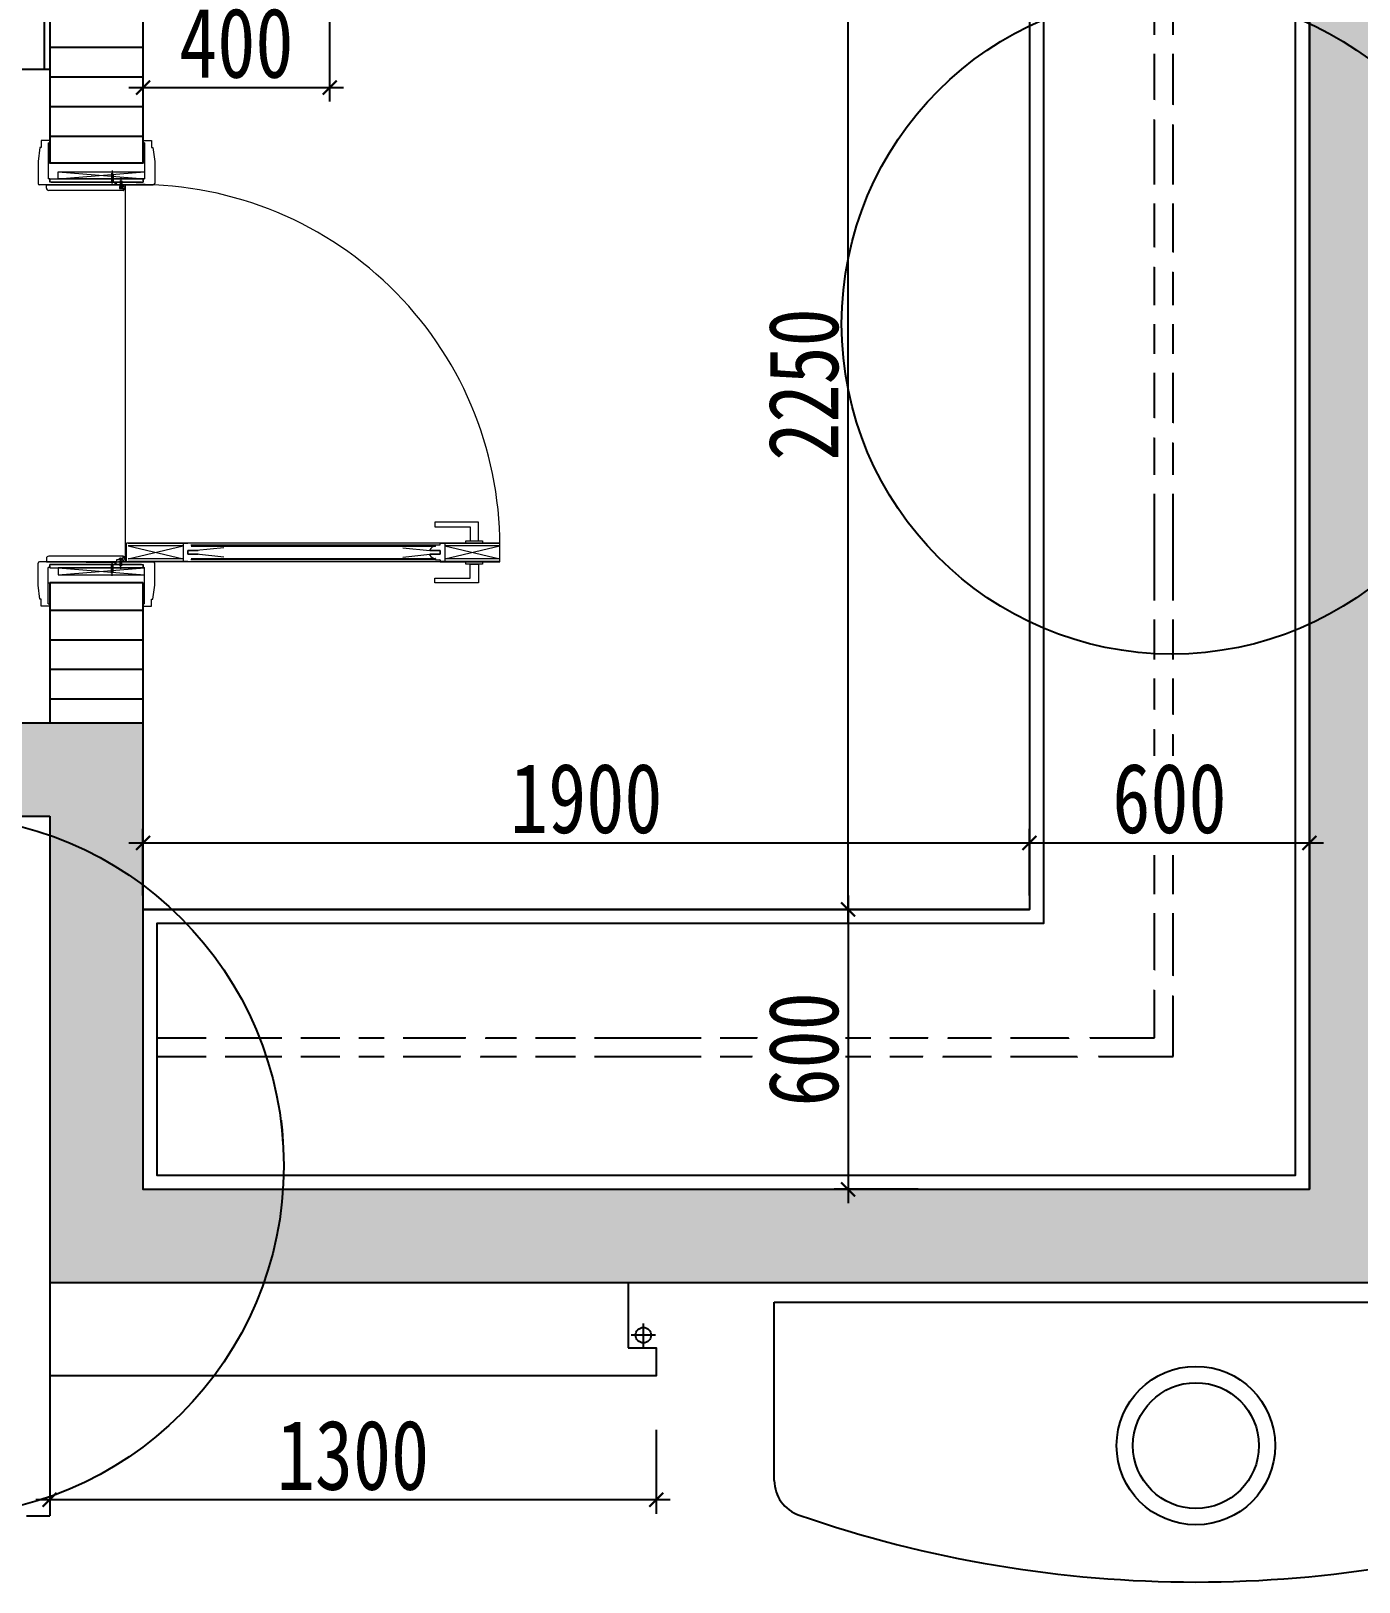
# Model space of a CAD drawing. Header units: millimetres. Extents: x -41640 to 3079702, y -5257903 to 68462.
# Drawn here: x -27611 to -24765, y 43765 to 47090 of the extents above; entities that cross this region are included whole.
import ezdxf

# ---------------------------------------------------------------- set-up
doc = ezdxf.new("R2010")
doc.units = ezdxf.units.MM
doc.header["$LTSCALE"] = 10
doc.layers.get('0').update_dxf_attribs({"color": 255})
doc.layers.get('Defpoints').update_dxf_attribs({"color": 255})
doc.layers.add('0008原建筑墙柱体', color=145, linetype='Continuous')
doc.layers.add('WALL-FINISH', color=6, linetype='Continuous')
doc.layers.add('新建门窗', color=143, linetype='Continuous', lineweight=5)
doc.layers.add('门', color=143, linetype='Continuous', lineweight=18)
doc.styles.add('(图框)宋体', font='', dxfattribs={"width": 0.8})
doc.styles.get("Standard").update_dxf_attribs({"font": ''})
doc.styles.get('(图框)宋体').set_extended_font_data('SimSun')
doc.styles.get('Standard').set_extended_font_data('SimSun')
doc.dimstyles.get("Standard").update_dxf_attribs({"dimtxt": 0.18, "dimasz": 0.18, "dimexe": 0.18, "dimexo": 0.0625, "dimgap": 0.09, "dimtad": 0, "dimtih": 1, "dimtoh": 1, "dimdec": 4, "dimzin": 0, "dimdsep": 46, "dimtxsty": 'Standard', "dimcen": 0.09, "dimadec": 0, "dimazin": 0, "dimtfac": 1, "dimtdec": 4, "dimtofl": 0, "dimtmove": 0, "dimatfit": 3, "dimfxl": 1, "dimtolj": 1, "dimtzin": 0, "dimarcsym": 0})

# ---------------------------------------------------------------- blocks, each defined once
blk = doc.blocks.new('45656')
at = {"layer": '新建门窗', "color": 45, "lineweight": 5}
for p, q in [((1353996.6, -3455414.1), (1353978.6, -3455414.1)), ((1353978.6, -3455414.1), (1353978.6, -3455429.1)), ((1353993.6, -3455419.1), (1353993.6, -3455496.6)), ((1353993.6, -3455419.1), (1353996.6, -3455419.1)), ((1353996.6, -3455419.1), (1353996.6, -3455414.1)), ((1354196.6, -3455414.1), (1354214.6, -3455414.1)), ((1354196.6, -3455419.1), (1354196.6, -3455414.1)), ((1354199.6, -3455419.1), (1354196.6, -3455419.1)), ((1354199.6, -3455419.1), (1354199.6, -3455496.6)), ((1354199.6, -3455459.1), (1354199.6, -3455419.1)), ((1354214.6, -3455414.1), (1354214.6, -3455429.1)), ((1353975.6, -3455429.1), (1353971.6, -3455459.1)), ((1353978.6, -3455429.1), (1353975.6, -3455429.1)), ((1354214.6, -3455429.1), (1354217.6, -3455429.1)), ((1354217.6, -3455429.1), (1354221.6, -3455459.1)), ((1353971.6, -3455459.1), (1353971.6, -3455506.1)), ((1353995.1, -3455462.1), (1354198.1, -3455462.1)), ((1354014.6, -3455496.1), (1354199.6, -3455481.1)), ((1354014.6, -3455481.1), (1354199.6, -3455496.1)), ((1354014.6, -3455481.1), (1354199.6, -3455481.1)), ((1354014.6, -3455496.1), (1354014.6, -3455481.1)), ((1354128.8, -3455484.9), (1354128.8, -3455501.1)), ((1354130.6, -3455478.8), (1354130.6, -3455506.1)), ((1354132.4, -3455485.5), (1354132.4, -3455501.1)), ((1354199.6, -3455481.1), (1354199.6, -3455496.1)), ((1354221.6, -3455459.1), (1354221.6, -3455506.1)), ((1354011.6, -3455509.1), (1353974.6, -3455509.1)), ((1353989.6, -3455509.1), (1354138.6, -3455509.1)), ((1353989.6, -3455516.1), (1353989.6, -3455509.1)), ((1353989.6, -3455509.1), (1354011.6, -3455509.1)), ((1353996.6, -3455496.6), (1353993.6, -3455496.6)), ((1354154, -3455521.1), (1353994.6, -3455521.1)), ((1353996.6, -3455503.6), (1353996.6, -3455496.1)), ((1353996.6, -3455496.1), (1354196.6, -3455496.1)), ((1353996.6, -3455503.6), (1353996.6, -3455496.1)), ((1353996.6, -3455496.6), (1353996.6, -3455503.6)), ((1354136.6, -3455503.6), (1353996.6, -3455503.6)), ((1354136.6, -3455503.6), (1353996.6, -3455503.6)), ((1353999.6, -3455503.6), (1354138.6, -3455503.6)), ((1353999.6, -3455503.6), (1354138.6, -3455503.6)), ((1354138.6, -3455503.6), (1354011.6, -3455503.6)), ((1354011.6, -3455509.1), (1354136.6, -3455507.7)), ((1354011.6, -3455509.1), (1354136.6, -3455507.7)), ((1354011.6, -3455509.1), (1354138.6, -3455509.1)), ((1354138.1, -3455509.1), (1354011.6, -3455509.1)), ((1354011.6, -3455509.1), (1354138.6, -3455509.1)), ((1354199.6, -3455496.1), (1354014.6, -3455496.1)), ((1354128.8, -3455501.1), (1354130.6, -3455506.1)), ((1354132.4, -3455501.1), (1354130.6, -3455506.1)), ((1354136.6, -3455503.6), (1354136.6, -3455507.7)), ((1354136.6, -3455503.6), (1354138.6, -3455503.6)), ((1354136.6, -3455503.6), (1354136.6, -3455507.7)), ((1354136.6, -3455503.6), (1354138.6, -3455503.6)), ((1354193.6, -3455503.6), (1354137, -3455503.6)), ((1354137, -3455503.6), (1354137, -3455509.1)), ((1354137, -3455503.6), (1354137, -3455509.1)), ((1354193.6, -3455503.6), (1354137, -3455503.6)), ((1354137, -3455509.1), (1354137, -3455503.6)), ((1354137, -3455503.6), (1354196.6, -3455503.6)), ((1354137, -3455509.1), (1354154, -3455509.1)), ((1354137, -3455509.1), (1354154, -3455509.1)), ((1354137, -3455509.1), (1354154, -3455509.1)), ((1354138.6, -3455509.1), (1354138.6, -3455503.6)), ((1354138.6, -3455503.6), (1354138.6, -3455509.1)), ((1354138.6, -3455503.6), (1354138.6, -3455509.1)), ((1354138.6, -3455509.1), (1354138.6, -3455503.6)), ((1354138.6, -3455509.1), (1354138.6, -3455509.1)), ((1354139, -3455503.6), (1354139, -3455507.7)), ((1354139, -3455503.6), (1354196.6, -3455503.6)), ((1354144, -3455509.1), (1354139, -3455507.7)), ((1354146, -3455503.6), (1354144, -3455503.6)), ((1354144, -3455509.1), (1354218.6, -3455509.1)), ((1354151, -3455509.1), (1354144, -3455509.1)), ((1354154, -3455513.1), (1354146, -3455513.1)), ((1354146, -3455513.1), (1354146, -3455517.1)), ((1354146, -3455513.1), (1354146, -3455517.1)), ((1354154, -3455513.1), (1354146, -3455513.1)), ((1354146, -3455513.1), (1354146, -3455517.1)), ((1354146, -3455513.1), (1354154, -3455513.1)), ((1354146, -3455517.1), (1354154, -3455517.1)), ((1354146, -3455517.1), (1354154, -3455517.1)), ((1354146, -3455517.1), (1354154, -3455517.1)), ((1354147, -3455514.9), (1354148.3, -3455513.2)), ((1354147, -3455515.2), (1354147, -3455514.9)), ((1354147, -3455515.2), (1354148.3, -3455517)), ((1354147.5, -3455499.9), (1354147.5, -3455507.1)), ((1354147.5, -3455507.1), (1354149.3, -3455512.1)), ((1354148.6, -3455513.7), (1354148.7, -3455513.5)), ((1354148.6, -3455516.5), (1354148.7, -3455516.7)), ((1354148.7, -3455513.8), (1354150.5, -3455513.8)), ((1354148.7, -3455516.3), (1354150.5, -3455516.3)), ((1354149.3, -3455493.8), (1354149.3, -3455512.1)), ((1354151.1, -3455507.1), (1354149.3, -3455512.1)), ((1354150.5, -3455513.8), (1354150.9, -3455513.2)), ((1354150.5, -3455516.3), (1354150.9, -3455517)), ((1354196.6, -3455509.1), (1354151, -3455509.1)), ((1354151.1, -3455500.5), (1354151.1, -3455507.1)), ((1354151.3, -3455513.7), (1354151.3, -3455513.5)), ((1354151.3, -3455513.8), (1354154, -3455513.8)), ((1354151.3, -3455516.3), (1354154, -3455516.3)), ((1354151.3, -3455516.5), (1354151.3, -3455516.7)), ((1354154, -3455509.1), (1354154, -3455513.8)), ((1354154, -3455513.1), (1354154, -3455509.1)), ((1354154, -3455513.1), (1354154, -3455509.1)), ((1354154, -3455509.1), (1354159, -3455509.1)), ((1354154, -3455509.1), (1354158.7, -3455509.1)), ((1354154, -3455513.1), (1354154, -3455509.1)), ((1354154, -3455516.3), (1354154, -3455521.1)), ((1354154, -3455517.1), (1354154, -3455521.1)), ((1354154, -3455521.1), (1354154.7, -3455521.1)), ((1354155.1, -3455520.7), (1354156.9, -3455515.3)), ((1354158.8, -3455515.3), (1354156.9, -3455515.3)), ((1354157.1, -3455514.8), (1354159, -3455509.1)), ((1354158.8, -3455514.8), (1354157.1, -3455514.8)), ((1354194.6, -3455496.1), (1354199.6, -3455496.1)), ((1354196.6, -3455496.1), (1354196.6, -3455503.1)), ((1354196.6, -3455503.6), (1354196.6, -3455496.1)), ((1354196.6, -3455496.6), (1354199.6, -3455496.6)), ((1354196.6, -3455496.6), (1354196.6, -3455503.6)), ((1354161.4, -3456317.1), (1354161.4, -3456277.1)), ((1354961.4, -3456277.1), (1354161.4, -3456277.1)), ((1354164.4, -3456277.1), (1354292.4, -3456277.1)), ((1354164.4, -3456277.1), (1354292.4, -3456277.1)), ((1354292.4, -3456277.6), (1354164.4, -3456277.6)), ((1354282.4, -3456283.1), (1354164.4, -3456283.1)), ((1354282.4, -3456277.6), (1354282.4, -3456316.6)), ((1354298.9, -3456281.1), (1354823.9, -3456281.1)), ((1354298.9, -3456281.1), (1354823.9, -3456281.1)), ((1354823.4, -3456283.6), (1354823.4, -3456281.6)), ((1354823.4, -3456283.6), (1354823.4, -3456281.6)), ((1354823.9, -3456281.1), (1354832.9, -3456281.1)), ((1354823.9, -3456281.1), (1354832.9, -3456281.1)), ((1354961.4, -3456277.1), (1354833.4, -3456277.1)), ((1354833.4, -3456280.6), (1354833.4, -3456277.1)), ((1354961.4, -3456277.1), (1354833.4, -3456277.1)), ((1354833.4, -3456280.6), (1354833.4, -3456277.1)), ((1354961.4, -3456277.6), (1354833.4, -3456277.6)), ((1354843.4, -3456277.6), (1354843.4, -3456316.6)), ((1354961.4, -3456283.1), (1354843.4, -3456283.1)), ((1354961.4, -3456317.1), (1354961.4, -3456277.1)), ((1353971.6, -3456367.1), (1353971.6, -3456320.1)), ((1354011.6, -3456317.1), (1353974.6, -3456317.1)), ((1353989.6, -3456310.1), (1353989.6, -3456317.1)), ((1353989.6, -3456317.1), (1354138.6, -3456317.1)), ((1353989.6, -3456317.1), (1354011.6, -3456317.1)), ((1354154, -3456305.1), (1353994.6, -3456305.1)), ((1354011.6, -3456317.1), (1354136.6, -3456318.4)), ((1354011.6, -3456317.1), (1354138.6, -3456317.1)), ((1354138.1, -3456317.1), (1354011.6, -3456317.1)), ((1354011.6, -3456317.1), (1354136.6, -3456318.4)), ((1354011.6, -3456317.1), (1354138.6, -3456317.1)), ((1354128.8, -3456325.1), (1354130.6, -3456320.1)), ((1354130.6, -3456347.3), (1354130.6, -3456320.1)), ((1354132.4, -3456325.1), (1354130.6, -3456320.1)), ((1354136.6, -3456322.6), (1354136.6, -3456318.4)), ((1354136.6, -3456322.6), (1354136.6, -3456318.4)), ((1354137, -3456317.1), (1354154, -3456317.1)), ((1354137, -3456322.6), (1354137, -3456317.1)), ((1354137, -3456322.6), (1354137, -3456317.1)), ((1354137, -3456317.1), (1354154, -3456317.1)), ((1354137, -3456317.1), (1354154, -3456317.1)), ((1354137, -3456317.1), (1354137, -3456322.6)), ((1354138.6, -3456317.1), (1354138.6, -3456322.6)), ((1354138.6, -3456322.6), (1354138.6, -3456317.1)), ((1354138.6, -3456322.6), (1354138.6, -3456317.1)), ((1354138.6, -3456317.1), (1354138.6, -3456317.1)), ((1354138.6, -3456317.1), (1354138.6, -3456322.6)), ((1354144, -3456317.1), (1354139, -3456318.4)), ((1354139, -3456322.6), (1354139, -3456318.4)), ((1354139.4, -3456313.6), (1354139.4, -3456317.1)), ((1354139.4, -3456313.6), (1354139.4, -3456317.1)), ((1354148.9, -3456313.1), (1354139.9, -3456313.1)), ((1354148.9, -3456313.1), (1354139.9, -3456313.1)), ((1354144, -3456317.1), (1354218.6, -3456317.1)), ((1354151, -3456317.1), (1354144, -3456317.1)), ((1354146, -3456309.1), (1354154, -3456309.1)), ((1354146, -3456313.1), (1354146, -3456309.1)), ((1354146, -3456313.1), (1354146, -3456309.1)), ((1354146, -3456309.1), (1354154, -3456309.1)), ((1354146, -3456313.1), (1354146, -3456309.1)), ((1354146, -3456309.1), (1354154, -3456309.1)), ((1354154, -3456313.1), (1354146, -3456313.1)), ((1354154, -3456313.1), (1354146, -3456313.1)), ((1354146, -3456313.1), (1354154, -3456313.1)), ((1354147, -3456310.9), (1354148.3, -3456309.2)), ((1354147, -3456310.9), (1354147, -3456311.2)), ((1354147, -3456311.2), (1354148.3, -3456313)), ((1354147.5, -3456319.1), (1354149.3, -3456314.1)), ((1354147.5, -3456326.2), (1354147.5, -3456319.1)), ((1354148.6, -3456309.7), (1354148.7, -3456309.5)), ((1354148.6, -3456312.5), (1354148.7, -3456312.7)), ((1354148.7, -3456309.8), (1354150.5, -3456309.8)), ((1354148.7, -3456312.3), (1354150.5, -3456312.3)), ((1354151.1, -3456319.1), (1354149.3, -3456314.1)), ((1354149.3, -3456332.3), (1354149.3, -3456314.1)), ((1354149.4, -3456310.6), (1354149.4, -3456312.6)), ((1354149.4, -3456310.6), (1354149.4, -3456312.6)), ((1354150.5, -3456309.8), (1354150.9, -3456309.2)), ((1354150.5, -3456312.3), (1354150.9, -3456313)), ((1354196.6, -3456317.1), (1354151, -3456317.1)), ((1354151.1, -3456325.6), (1354151.1, -3456319.1)), ((1354151.3, -3456309.7), (1354151.3, -3456309.5)), ((1354151.3, -3456309.8), (1354154, -3456309.8)), ((1354151.3, -3456312.3), (1354154, -3456312.3)), ((1354151.3, -3456312.5), (1354151.3, -3456312.7)), ((1354154, -3456305.1), (1354154.7, -3456305.1)), ((1354154, -3456309.8), (1354154, -3456305.1)), ((1354154, -3456309.1), (1354154, -3456305.1)), ((1354154, -3456317.1), (1354154, -3456312.3)), ((1354154, -3456313.1), (1354154, -3456317.1)), ((1354154, -3456313.1), (1354154, -3456317.1)), ((1354154, -3456313.1), (1354154, -3456317.1)), ((1354154, -3456317.1), (1354159, -3456317.1)), ((1354154, -3456317.1), (1354158.7, -3456317.1)), ((1354155.1, -3456305.4), (1354156.9, -3456310.8)), ((1354158.8, -3456310.8), (1354156.9, -3456310.8)), ((1354158.8, -3456311.3), (1354157.1, -3456311.3)), ((1354157.1, -3456311.3), (1354159, -3456317.1)), ((1354961.4, -3456317.1), (1354161.4, -3456317.1)), ((1354282.4, -3456311.1), (1354164.4, -3456311.1)), ((1354292.4, -3456316.6), (1354164.4, -3456316.6)), ((1354292.4, -3456317.1), (1354164.4, -3456317.1)), ((1354292.4, -3456317.1), (1354164.4, -3456317.1)), ((1354221.6, -3456367.1), (1354221.6, -3456320.1)), ((1354823.9, -3456313.1), (1354298.9, -3456313.1)), ((1354823.9, -3456313.1), (1354298.9, -3456313.1)), ((1354299.9, -3456310.1), (1354822.9, -3456310.1)), ((1354823.4, -3456310.6), (1354823.4, -3456312.6)), ((1354823.4, -3456310.6), (1354823.4, -3456312.6)), ((1354823.9, -3456313.1), (1354832.9, -3456313.1)), ((1354823.9, -3456313.1), (1354832.9, -3456313.1)), ((1354833.4, -3456313.6), (1354833.4, -3456317.1)), ((1354833.4, -3456313.6), (1354833.4, -3456317.1)), ((1354961.4, -3456316.6), (1354833.4, -3456316.6)), ((1354833.4, -3456317.1), (1354961.4, -3456317.1)), ((1354833.4, -3456317.1), (1354961.4, -3456317.1)), ((1354961.4, -3456311.1), (1354843.4, -3456311.1)), ((1353996.6, -3456329.6), (1353993.6, -3456329.6)), ((1353993.6, -3456407.1), (1353993.6, -3456329.6)), ((1353996.6, -3456322.6), (1353996.6, -3456330.1)), ((1353996.6, -3456329.6), (1353996.6, -3456322.6)), ((1354136.6, -3456322.6), (1353996.6, -3456322.6)), ((1353996.6, -3456322.6), (1353996.6, -3456330.1)), ((1354136.6, -3456322.6), (1353996.6, -3456322.6)), ((1353996.6, -3456330.1), (1354196.6, -3456330.1)), ((1353999.6, -3456322.6), (1354138.6, -3456322.6)), ((1353999.6, -3456322.6), (1354138.6, -3456322.6)), ((1354138.6, -3456322.6), (1354011.6, -3456322.6)), ((1354014.6, -3456330.1), (1354199.6, -3456345.1)), ((1354014.6, -3456345.1), (1354199.6, -3456330.1)), ((1354199.6, -3456330.1), (1354014.6, -3456330.1)), ((1354014.6, -3456330.1), (1354014.6, -3456345.1)), ((1354014.6, -3456345.1), (1354199.6, -3456345.1)), ((1354128.8, -3456341.2), (1354128.8, -3456325.1)), ((1354132.4, -3456340.6), (1354132.4, -3456325.1)), ((1354136.6, -3456322.6), (1354138.6, -3456322.6)), ((1354136.6, -3456322.6), (1354138.6, -3456322.6)), ((1354193.6, -3456322.6), (1354137, -3456322.6)), ((1354193.6, -3456322.6), (1354137, -3456322.6)), ((1354137, -3456322.6), (1354196.6, -3456322.6)), ((1354139, -3456322.6), (1354196.6, -3456322.6)), ((1354146, -3456322.6), (1354144, -3456322.6)), ((1354194.6, -3456330.1), (1354199.6, -3456330.1)), ((1354196.6, -3456329.6), (1354196.6, -3456322.6)), ((1354196.6, -3456322.6), (1354196.6, -3456330.1)), ((1354196.6, -3456330.1), (1354196.6, -3456323.1)), ((1354196.6, -3456329.6), (1354199.6, -3456329.6)), ((1354199.6, -3456407.1), (1354199.6, -3456329.6)), ((1354199.6, -3456345.1), (1354199.6, -3456330.1)), ((1353975.6, -3456397.1), (1353971.6, -3456367.1)), ((1353993.6, -3456362.1), (1354199.6, -3456362.1)), ((1354154.2, -3456362.1), (1354134.2, -3456362.1)), ((1354217.6, -3456397.1), (1354221.6, -3456367.1)), ((1353978.6, -3456397.1), (1353975.6, -3456397.1)), ((1353978.6, -3456412.1), (1353978.6, -3456397.1)), ((1353996.6, -3456412.1), (1353978.6, -3456412.1)), ((1353993.6, -3456407.1), (1353996.6, -3456407.1)), ((1353996.6, -3456407.1), (1353996.6, -3456412.1)), ((1354196.6, -3456407.1), (1354196.6, -3456412.1)), ((1354199.6, -3456407.1), (1354196.6, -3456407.1)), ((1354196.6, -3456412.1), (1354214.6, -3456412.1)), ((1354214.6, -3456397.1), (1354217.6, -3456397.1)), ((1354214.6, -3456412.1), (1354214.6, -3456397.1))]:
    blk.add_line(p, q, dxfattribs=at)
at = {"layer": '新建门窗', "lineweight": 5}
for p, q in [((1354159, -3455515.1), (1354159, -3455515.1)), ((1354159, -3456311.1), (1354159, -3456311.1))]:
    blk.add_line(p, q, dxfattribs=at)
at = {"layer": '新建门窗', "color": 250, "lineweight": 5}
for p, q in [((1354164.4, -3456283.1), (1354282.4, -3456311.1)), ((1354164.4, -3456311.1), (1354282.4, -3456283.1)), ((1354822.9, -3456284.1), (1354299.9, -3456284.1)), ((1354822.9, -3456284.1), (1354299.9, -3456284.1)), ((1354369.4, -3456287.1), (1354311.4, -3456293.1)), ((1354369.4, -3456287.1), (1354311.4, -3456293.1)), ((1354753.4, -3456287.1), (1354811.4, -3456293.1)), ((1354843.4, -3456283.1), (1354961.4, -3456311.1)), ((1354843.4, -3456311.1), (1354961.4, -3456283.1)), ((1354292.4, -3456293.1), (1354314.4, -3456293.1)), ((1354292.4, -3456301.1), (1354292.4, -3456293.1)), ((1354292.4, -3456293.1), (1354314.4, -3456293.1)), ((1354292.4, -3456301.1), (1354292.4, -3456293.1)), ((1354314.4, -3456293.1), (1354292.4, -3456293.1)), ((1354292.4, -3456293.1), (1354292.4, -3456301.1)), ((1354292.4, -3456301.1), (1354292.4, -3456293.1)), ((1354314.4, -3456293.1), (1354292.4, -3456293.1)), ((1354292.4, -3456301.1), (1354314.4, -3456301.1)), ((1354314.4, -3456301.1), (1354292.4, -3456301.1)), ((1354314.4, -3456301.1), (1354292.4, -3456301.1)), ((1354314.4, -3456301.1), (1354292.4, -3456301.1)), ((1354299.9, -3456310.1), (1354822.9, -3456310.1)), ((1354369.4, -3456307.1), (1354311.4, -3456301.1)), ((1354369.4, -3456307.1), (1354311.4, -3456301.1)), ((1354753.4, -3456307.1), (1354811.4, -3456301.1)), ((1354811.4, -3456291.6), (1354811.4, -3456293.1)), ((1354811.4, -3456293.1), (1354833.4, -3456293.1)), ((1354833.4, -3456293.1), (1354811.4, -3456293.1)), ((1354833.4, -3456293.1), (1354811.4, -3456293.1)), ((1354811.4, -3456293.1), (1354833.4, -3456293.1)), ((1354811.4, -3456301.1), (1354833.4, -3456301.1)), ((1354811.4, -3456301.1), (1354833.4, -3456301.1)), ((1354833.4, -3456301.1), (1354811.4, -3456301.1)), ((1354811.4, -3456302.6), (1354811.4, -3456301.1)), ((1354811.4, -3456301.1), (1354833.4, -3456301.1)), ((1354833.4, -3456293.1), (1354833.4, -3456301.1)), ((1354833.4, -3456301.1), (1354833.4, -3456293.1)), ((1354833.4, -3456301.1), (1354833.4, -3456293.1)), ((1354833.4, -3456301.1), (1354833.4, -3456293.1))]:
    blk.add_line(p, q, dxfattribs=at)
at = {"layer": '新建门窗', "color": 45, "lineweight": 5}
for points in [[(1354915.3, -3456242.1), (1354915.3, -3456232.1), (1354822, -3456232.1), (1354822, -3456242.1), (1354897.5, -3456242.1), (1354897.5, -3456272.1), (1354915.3, -3456272.1)], [(1354888.6, -3456272.1), (1354924.2, -3456272.1), (1354924.2, -3456277.1), (1354888.6, -3456277.1)], [(1354888.6, -3456317.1), (1354924.2, -3456317.1), (1354924.2, -3456322.1), (1354888.6, -3456322.1)], [(1354915.3, -3456352.1), (1354915.3, -3456362.1), (1354822, -3456362.1), (1354822, -3456352.1), (1354897.5, -3456352.1), (1354897.5, -3456322.1), (1354915.3, -3456322.1)]]:
    blk.add_lwpolyline(points, close=True, dxfattribs=at)
for centre, radius, start, end in [((1354134.1, -3455465.9), 20.7, 254.3616, 265.6384), ((1354128.7, -3455486.1), 0.363, 88.9346, 122.2079), ((1354134.1, -3455467.9), 20.7, 254.3616, 265.6384), ((1354128.7, -3455488.1), 0.363, 88.9346, 122.2079), ((1354128.7, -3455486.1), 0.363, 88.9346, 122.2079), ((1354134.1, -3455465.9), 20.7, 254.3616, 265.6384), ((1354128.7, -3455488.1), 0.363, 88.9346, 122.2079), ((1354134.1, -3455467.9), 20.7, 254.3616, 265.6384), ((1354128.7, -3455490.1), 0.363, 88.9346, 122.2079), ((1354134.1, -3455469.9), 20.7, 254.3616, 265.6384), ((1354132.3, -3455486.3), 0.322, 273.3619, 312.8402), ((1354132.3, -3455488.3), 0.322, 273.3619, 312.8402), ((1354132.4, -3455485.3), 0.322, 273.3619, 312.8402), ((1354132.3, -3455486.3), 0.322, 273.3619, 312.8402), ((1354132.3, -3455488.3), 0.322, 273.3619, 312.8402), ((1353974.6, -3455506.1), 3, 180, 270), ((1353994.6, -3455516.1), 5, 180, 270), ((1354128.7, -3455492.1), 0.363, 88.9346, 122.2079), ((1354134.1, -3455471.9), 20.7, 254.3616, 265.6384), ((1354134.1, -3455471.9), 20.7, 254.3616, 265.6384), ((1354128.8, -3455492.1), 0.363, 88.9346, 122.2079), ((1354134.1, -3455473.9), 20.7, 254.3616, 265.6384), ((1354128.8, -3455494.1), 0.363, 88.9346, 122.2079), ((1354134.1, -3455475.9), 20.7, 254.3616, 265.6384), ((1354128.8, -3455496.1), 0.363, 88.9346, 122.2079), ((1354134.1, -3455477.9), 20.7, 254.3616, 265.6384), ((1354128.8, -3455498.1), 0.363, 88.9346, 122.2079), ((1354134.1, -3455479.9), 20.7, 254.3616, 265.6384), ((1354128.8, -3455500.1), 0.363, 88.9346, 122.2079), ((1354133.6, -3455481.9), 20.7, 261.4908, 265.6384), ((1354131.8, -3455502.3), 0.322, 273.3619, 312.8402), ((1354132.3, -3455490.3), 0.322, 273.3619, 312.8402), ((1354132.3, -3455492.3), 0.322, 273.3619, 312.8402), ((1354132.4, -3455492.3), 0.322, 273.3619, 312.8402), ((1354132.4, -3455494.3), 0.322, 273.3619, 312.8402), ((1354132.4, -3455496.3), 0.322, 273.3619, 312.8402), ((1354132.4, -3455498.3), 0.322, 273.3619, 312.8402), ((1354132.4, -3455500.3), 0.322, 273.3619, 312.8402), ((1354147.5, -3455502.1), 0.363, 88.9346, 122.2079), ((1354152.9, -3455481.9), 20.7, 254.3616, 265.6384), ((1354147.5, -3455504.1), 0.363, 88.9346, 122.2079), ((1354147.5, -3455504.1), 0.363, 88.9346, 122.2079), ((1354152.9, -3455483.9), 20.7, 254.3616, 265.6384), ((1354152.9, -3455483.9), 20.7, 254.3616, 265.6384), ((1354147.5, -3455506.1), 0.363, 88.9346, 122.2079), ((1354147.5, -3455506.1), 0.363, 88.9346, 122.2079), ((1354152.9, -3455485.9), 20.7, 254.3616, 265.6384), ((1354152.9, -3455485.9), 20.7, 254.3616, 265.6384), ((1354148.5, -3455513.3), 0.25, 323.9587, 143.9356), ((1354148.5, -3455516.8), 0.25, 216.0644, 36.0413), ((1354148.7, -3455513.7), 0.1, 141.3507, 270), ((1354148.7, -3455516.4), 0.1, 90, 218.6493), ((1354152.4, -3455487.9), 20.7, 261.4908, 265.6384), ((1354150.6, -3455508.3), 0.322, 273.3619, 312.8402), ((1354151.1, -3455513.3), 0.25, 323.9587, 143.9356), ((1354151.1, -3455516.8), 0.25, 216.0644, 36.0413), ((1354151.1, -3455500.3), 0.322, 273.3619, 312.8402), ((1354151.1, -3455502.3), 0.322, 273.3619, 312.8402), ((1354151.1, -3455504.3), 0.322, 273.3619, 312.8402), ((1354151.1, -3455504.3), 0.322, 273.3619, 312.8402), ((1354151.1, -3455506.3), 0.322, 273.3619, 312.8402), ((1354151.1, -3455506.3), 0.322, 273.3619, 312.8402), ((1354151.3, -3455513.7), 0.1, 141.3507, 270), ((1354151.3, -3455516.4), 0.1, 90, 218.6493), ((1354154.7, -3455520.6), 0.5, 270, 341.5651), ((1354158.8, -3455515.1), 0.25, 0, 90), ((1354158.8, -3455515.1), 0.25, 270, 0), ((1354218.6, -3455506.1), 3, 270, 0), ((1354822.9, -3456283.6), 0.5, 270, 0), ((1354822.9, -3456283.6), 0.5, 270, 0), ((1354823.9, -3456281.6), 0.5, 90, 180), ((1354823.9, -3456281.6), 0.5, 90, 180), ((1354832.9, -3456280.6), 0.5, 270, 0), ((1354832.9, -3456280.6), 0.5, 270, 0), ((1353974.6, -3456320.1), 3, 90, 180), ((1353994.6, -3456310.1), 5, 90, 180), ((1354139.9, -3456313.6), 0.5, 90, 180), ((1354139.9, -3456313.6), 0.5, 90, 180), ((1354152.9, -3456340.2), 20.7, 94.3616, 105.6384), ((1354152.9, -3456340.2), 20.7, 94.3616, 105.6384), ((1354147.5, -3456320), 0.363, 237.7921, 271.0654), ((1354147.5, -3456320), 0.363, 237.7921, 271.0654), ((1354148.5, -3456309.3), 0.25, 323.9587, 143.9356), ((1354148.5, -3456312.8), 0.25, 216.0644, 36.0413), ((1354148.7, -3456309.7), 0.1, 141.3507, 270), ((1354148.7, -3456312.4), 0.1, 90, 218.6493), ((1354148.9, -3456312.6), 0.5, 270, 0), ((1354148.9, -3456312.6), 0.5, 270, 0), ((1354152.4, -3456338.2), 20.7, 94.3616, 98.5092), ((1354149.9, -3456310.6), 0.5, 90, 180), ((1354149.9, -3456310.6), 0.5, 90, 180), ((1354149.9, -3456297.5), 12.6, 269.952, 336.2107), ((1354150.6, -3456317.8), 0.322, 47.1598, 86.6381), ((1354151.1, -3456309.3), 0.25, 323.9587, 143.9356), ((1354151.1, -3456312.8), 0.25, 216.0644, 36.0413), ((1354151.1, -3456319.8), 0.322, 47.1598, 86.6381), ((1354151.1, -3456319.8), 0.322, 47.1598, 86.6381), ((1354151.3, -3456309.7), 0.1, 141.3507, 270), ((1354151.3, -3456312.4), 0.1, 90, 218.6493), ((1354154.7, -3456305.6), 0.5, 18.4349, 90), ((1354218.6, -3456320.1), 3, 0, 90), ((1354822.9, -3456310.6), 0.5, 0, 90), ((1354822.9, -3456310.6), 0.5, 0, 90), ((1354823.9, -3456312.6), 0.5, 180, 270), ((1354823.9, -3456312.6), 0.5, 180, 270), ((1354832.9, -3456313.6), 0.5, 0, 90), ((1354832.9, -3456313.6), 0.5, 0, 90), ((1354134.1, -3456358.2), 20.7, 94.3616, 105.6384), ((1354128.7, -3456338), 0.363, 237.7921, 271.0654), ((1354134.1, -3456360.2), 20.7, 94.3616, 105.6384), ((1354128.7, -3456340), 0.363, 237.7921, 271.0654), ((1354134.1, -3456346.2), 20.7, 94.3616, 105.6384), ((1354128.8, -3456326), 0.363, 237.7921, 271.0654), ((1354134.1, -3456348.2), 20.7, 94.3616, 105.6384), ((1354128.8, -3456328), 0.363, 237.7921, 271.0654), ((1354134.1, -3456350.2), 20.7, 94.3616, 105.6384), ((1354128.8, -3456330), 0.363, 237.7921, 271.0654), ((1354134.1, -3456352.2), 20.7, 94.3616, 105.6384), ((1354128.8, -3456332), 0.363, 237.7921, 271.0654), ((1354134.1, -3456354.2), 20.7, 94.3616, 105.6384), ((1354134.1, -3456354.2), 20.7, 94.3616, 105.6384), ((1354128.7, -3456334), 0.363, 237.7921, 271.0654), ((1354128.8, -3456334), 0.363, 237.7921, 271.0654), ((1354134.1, -3456356.2), 20.7, 94.3616, 105.6384), ((1354128.7, -3456336), 0.363, 237.7921, 271.0654), ((1354134.1, -3456358.2), 20.7, 94.3616, 105.6384), ((1354128.7, -3456338), 0.363, 237.7921, 271.0654), ((1354134.1, -3456360.2), 20.7, 94.3616, 105.6384), ((1354128.7, -3456340), 0.363, 237.7921, 271.0654), ((1354133.6, -3456344.2), 20.7, 94.3616, 98.5092), ((1354131.8, -3456323.8), 0.322, 47.1598, 86.6381), ((1354132.3, -3456337.8), 0.322, 47.1598, 86.6381), ((1354132.3, -3456339.8), 0.322, 47.1598, 86.6381), ((1354132.4, -3456325.8), 0.322, 47.1598, 86.6381), ((1354132.4, -3456327.8), 0.322, 47.1598, 86.6381), ((1354132.4, -3456329.8), 0.322, 47.1598, 86.6381), ((1354132.4, -3456331.8), 0.322, 47.1598, 86.6381), ((1354132.3, -3456333.8), 0.322, 47.1598, 86.6381), ((1354132.4, -3456333.8), 0.322, 47.1598, 86.6381), ((1354132.3, -3456335.8), 0.322, 47.1598, 86.6381), ((1354132.3, -3456337.8), 0.322, 47.1598, 86.6381), ((1354132.3, -3456339.8), 0.322, 47.1598, 86.6381), ((1354132.4, -3456340.8), 0.322, 47.1598, 86.6381), ((1354152.9, -3456342.2), 20.7, 94.3616, 105.6384), ((1354152.9, -3456342.2), 20.7, 94.3616, 105.6384), ((1354147.5, -3456322), 0.363, 237.7921, 271.0654), ((1354147.5, -3456322), 0.363, 237.7921, 271.0654), ((1354152.9, -3456344.2), 20.7, 94.3616, 105.6384), ((1354147.5, -3456324), 0.363, 237.7921, 271.0654), ((1354151.1, -3456321.8), 0.322, 47.1598, 86.6381), ((1354151.1, -3456321.8), 0.322, 47.1598, 86.6381), ((1354151.1, -3456323.8), 0.322, 47.1598, 86.6381), ((1354151.1, -3456325.8), 0.322, 47.1598, 86.6381)]:
    blk.add_arc(centre, radius, start, end, dxfattribs=at)
at = {"layer": '新建门窗', "color": 250, "lineweight": 5}
for centre, start, end in [((1354822.9, -3456296.6), 89.952, 156.2107), ((1354822.9, -3456297.5), 203.7893, 270.048)]:
    blk.add_arc(centre, 12.6, start, end, dxfattribs=at)
at = {"layer": '新建门窗', "lineweight": 5}
for start, end in [(0, 90), (270, 0)]:
    blk.add_arc((1354158.8, -3456311.1), 0.25, start, end, dxfattribs=at)
at = {"layer": '新建门窗', "color": 45, "lineweight": 5}
for p in [(1354011.4, -3455462.1), (1354132.9, -3456362.1)]:
    blk.add_point(p, dxfattribs=at)
at = {"layer": '门', "color": 251, "lineweight": 5}
blk.add_line((1354159, -3456317.1), (1354159, -3455509.1), dxfattribs=at)
blk.add_arc((1354185.9, -3456284.2), 775.5, 0.0854, 91.7641, dxfattribs=at)
blk = doc.blocks.new('_ArchTick')
at = {"color": 0, "linetype": 'ByBlock', "const_width": 0.15}
blk.add_lwpolyline([(-0.5, -0.5), (0.5, 0.5)], dxfattribs=at)
blk = doc.blocks.new('*D561')
at = {"color": 250, "lineweight": -2}
for p, q in [((-36286.1, 46276.5), (-36286.1, 45616.5)), ((-36158.7, 46246.5), (-36316.1, 46246.5)), ((-36136.1, 45646.5), (-36316.1, 45646.5))]:
    blk.add_line(p, q, dxfattribs=at)
at = {"layer": 'Defpoints', "color": 0, "lineweight": 30}
for p in [(-36128.7, 46246.5), (-36286.1, 45646.5), (3064961.4, 45646.5)]:
    blk.add_point(p, dxfattribs=at)
at = {"color": 250, "lineweight": -2, "xscale": 30, "yscale": 30, "zscale": 30}
for p, rotation in [((-36286.1, 46246.5), 90), ((-36286.1, 45646.5), 270)]:
    blk.add_blockref('_ArchTick', p, dxfattribs=dict(at, rotation=rotation))
at = {"color": 45, "insert": (-36381.1, 45946.5), "char_height": 150, "attachment_point": 5, "rotation": 90, "style": '(图框)宋体', "bg_fill": 3, "box_fill_scale": 1.1, "bg_fill_color": 256, "bg_fill_true_color": 13158600, "bg_fill_transparency": 5547808}
blk.add_mtext('600', dxfattribs=at)
blk = doc.blocks.new('_Dot')
at = {"color": 0, "linetype": 'ByBlock', "lineweight": -2}
blk.add_line((-0.5, 0), (-1, 0), dxfattribs=at)
at = {"color": 0, "linetype": 'ByBlock', "const_width": 0.5}
blk.add_lwpolyline([(-0.25, 0, 1), (0.25, 0, 1)], format="xyb", close=True, dxfattribs=at)
blk = doc.blocks.new('DOT')
at = {"color": 0, "linetype": 'ByBlock'}
blk.add_line((-0.35, 0), (-1, 0), dxfattribs=at)
at = {"color": 0, "linetype": 'ByBlock', "const_width": 0.35}
blk.add_lwpolyline([(-0.175, 0, 1), (0.175, 0, 1)], format="xyb", close=True, dxfattribs=at)
blk = doc.blocks.new('*D570')
at = {"color": 250, "lineweight": -2}
for p, q in [((-27371.1, 45237), (-27371.1, 45379.3)), ((-25471.3, 45237), (-25471.3, 45379.3)), ((-27401.1, 45349.3), (-25441.3, 45349.3))]:
    blk.add_line(p, q, dxfattribs=at)
at = {"layer": 'Defpoints', "color": 0, "lineweight": 30}
for p in [(-25471.3, 45349.3), (-27371.1, 45207), (-25471.3, 45207)]:
    blk.add_point(p, dxfattribs=at)
at = {"color": 250, "lineweight": -2, "xscale": 30, "yscale": 30, "zscale": 30, "rotation": 180}
blk.add_blockref('_ArchTick', (-27371.1, 45349.3), dxfattribs=at)
at = {"color": 250, "lineweight": -2, "xscale": 30, "yscale": 30, "zscale": 30}
blk.add_blockref('_ArchTick', (-25471.3, 45349.3), dxfattribs=at)
at = {"color": 45, "insert": (-26421.2, 45444.3), "char_height": 150, "attachment_point": 5, "style": '(图框)宋体', "bg_fill": 3, "box_fill_scale": 1.1, "bg_fill_color": 256, "bg_fill_true_color": 13158600, "bg_fill_transparency": 14103684}
blk.add_mtext('1900', dxfattribs=at)
blk = doc.blocks.new('*D571')
at = {"color": 250, "lineweight": -2}
for p, q in [((-25860, 45177), (-25860, 47487)), ((-25710, 47457), (-25890, 47457)), ((-25710, 45207), (-25890, 45207))]:
    blk.add_line(p, q, dxfattribs=at)
at = {"layer": 'Defpoints', "color": 0, "lineweight": 30}
for p in [(-25860, 47457), (3075618.7, 47457), (-25471.3, 45207)]:
    blk.add_point(p, dxfattribs=at)
at = {"color": 250, "lineweight": -2, "xscale": 30, "yscale": 30, "zscale": 30}
for p, rotation in [((-25860, 47457), 90), ((-25860, 45207), 270)]:
    blk.add_blockref('_ArchTick', p, dxfattribs=dict(at, rotation=rotation))
at = {"color": 45, "insert": (-25955, 46332), "char_height": 150, "attachment_point": 5, "rotation": 90, "style": '(图框)宋体', "bg_fill": 3, "box_fill_scale": 1.1, "bg_fill_color": 256, "bg_fill_true_color": 13158600, "bg_fill_transparency": 15130364}
blk.add_mtext('2250', dxfattribs=at)
blk = doc.blocks.new('*D574')
at = {"color": 250, "lineweight": -2}
for p, q in [((-25860, 45237), (-25860, 44577)), ((-25710, 45207), (-25890, 45207)), ((-25710, 44607), (-25890, 44607))]:
    blk.add_line(p, q, dxfattribs=at)
at = {"layer": 'Defpoints', "color": 0, "lineweight": 30}
for p in [(-25678.3, 45207), (-25860, 44607), (-25678.3, 44607)]:
    blk.add_point(p, dxfattribs=at)
at = {"color": 250, "lineweight": -2, "xscale": 30, "yscale": 30, "zscale": 30}
for p, rotation in [((-25860, 45207), 90), ((-25860, 44607), 270)]:
    blk.add_blockref('_ArchTick', p, dxfattribs=dict(at, rotation=rotation))
at = {"color": 45, "insert": (-25955, 44907), "char_height": 150, "attachment_point": 5, "rotation": 90, "style": '(图框)宋体', "bg_fill": 3, "box_fill_scale": 1.1, "bg_fill_color": 256, "bg_fill_true_color": 13158600, "bg_fill_transparency": 15131920}
blk.add_mtext('600', dxfattribs=at)
blk = doc.blocks.new('*D575')
at = {"color": 250, "lineweight": -2}
for p, q in [((-25471.3, 45264.7), (-25471.3, 45379.3)), ((-24871.3, 45264.7), (-24871.3, 45379.3)), ((-25501.3, 45349.3), (-24841.3, 45349.3))]:
    blk.add_line(p, q, dxfattribs=at)
at = {"layer": 'Defpoints', "color": 0, "lineweight": 30}
for p in [(-24871.3, 45349.3), (-25471.3, 45234.7), (-24871.3, 45234.7)]:
    blk.add_point(p, dxfattribs=at)
at = {"color": 250, "lineweight": -2, "xscale": 30, "yscale": 30, "zscale": 30, "rotation": 180}
blk.add_blockref('_ArchTick', (-25471.3, 45349.3), dxfattribs=at)
at = {"color": 250, "lineweight": -2, "xscale": 30, "yscale": 30, "zscale": 30}
blk.add_blockref('_ArchTick', (-24871.3, 45349.3), dxfattribs=at)
at = {"color": 45, "insert": (-25171.3, 45444.3), "char_height": 150, "attachment_point": 5, "style": '(图框)宋体', "bg_fill": 3, "box_fill_scale": 1.1, "bg_fill_color": 256, "bg_fill_true_color": 13158600, "bg_fill_transparency": 14104200}
blk.add_mtext('600', dxfattribs=at)
blk = doc.blocks.new('*D453')
at = {"color": 250, "lineweight": -2}
for p, q in [((-27371.1, 47118.2), (-27371.1, 46938.2)), ((-26971.1, 47118.2), (-26971.1, 46938.2)), ((-27401.1, 46968.2), (-26941.1, 46968.2))]:
    blk.add_line(p, q, dxfattribs=at)
at = {"layer": 'Defpoints', "color": 0, "lineweight": 30}
for p in [(-27371.1, 47236.3), (-26971.1, 47236.3), (-26971.1, 46968.2)]:
    blk.add_point(p, dxfattribs=at)
at = {"color": 250, "lineweight": -2, "xscale": 30, "yscale": 30, "zscale": 30, "rotation": 180}
blk.add_blockref('_ArchTick', (-27371.1, 46968.2), dxfattribs=at)
at = {"color": 250, "lineweight": -2, "xscale": 30, "yscale": 30, "zscale": 30}
blk.add_blockref('_ArchTick', (-26971.1, 46968.2), dxfattribs=at)
at = {"color": 45, "insert": (-27171.1, 47063.2), "char_height": 150, "attachment_point": 5, "style": '(图框)宋体', "bg_fill": 3, "box_fill_scale": 1.1, "bg_fill_color": 256, "bg_fill_true_color": 13158600, "bg_fill_transparency": 14104200}
blk.add_mtext('400', dxfattribs=at)
blk = doc.blocks.new('*D636')
at = {"color": 250, "lineweight": -2}
for p, q in [((-27571.1, 44091.7), (-27571.1, 43911.7)), ((-26271.1, 44091.7), (-26271.1, 43911.7)), ((-26241.1, 43941.7), (-27601.1, 43941.7))]:
    blk.add_line(p, q, dxfattribs=at)
at = {"layer": 'Defpoints', "color": 0, "lineweight": 30}
for p in [(-27571.1, 44207), (-26271.1, 44207), (-27571.1, 43941.7)]:
    blk.add_point(p, dxfattribs=at)
at = {"color": 250, "lineweight": -2, "xscale": 30, "yscale": 30, "zscale": 30, "rotation": 180}
blk.add_blockref('_ArchTick', (-27571.1, 43941.7), dxfattribs=at)
at = {"color": 250, "lineweight": -2, "xscale": 30, "yscale": 30, "zscale": 30}
blk.add_blockref('_ArchTick', (-26271.1, 43941.7), dxfattribs=at)
at = {"color": 45, "insert": (-26921.1, 44036.7), "char_height": 150, "attachment_point": 5, "style": '(图框)宋体', "bg_fill": 3, "box_fill_scale": 1.1, "bg_fill_color": 256, "bg_fill_true_color": 13158600, "bg_fill_transparency": 5536972}
blk.add_mtext('1300', dxfattribs=at)

msp = doc.modelspace()

# ---------------------------------------------------------------- hatches: boundary and pattern name
h = msp.add_hatch()
h.set_pattern_fill('ANSI31', color=250, scale=20, angle=45, style=0)
h.set_pattern_definition([(90, (-3286655.98, 3454718.95), (-63.5, 1e-14), [])])
h.paths.add_polyline_path([(-29696.1, 47127), (-31271.1, 47127), (-31271.1, 47007), (-29696.1, 47007)])
h.paths.add_polyline_path([(-27571.1, 47127), (-28846.1, 47127), (-28846.1, 47007), (-27571.1, 47007)])
at = {"layer": '0008原建筑墙柱体'}
for points in [[(-24671.3, 50657), (-24871.3, 50657), (-24871.3, 44607), (-24671.3, 44607)], [(-24671.3, 44607), (-27371.1, 44607), (-27371.1, 45607), (-28721.1, 45607), (-28721.1, 45407), (-27571.1, 45407), (-27571.1, 44407), (-24671.3, 44407)]]:
    msp.add_hatch(color=252, dxfattribs=at).paths.add_polyline_path(points)

# ---------------------------------------------------------------- linework, layer by layer
at = {"color": 7}
for p, q in [((-24871.3, 51457), (-24871.3, 44607)), ((-27571.1, 47007), (-28846.1, 47007)), ((-28721.1, 45607), (-27371.1, 45607)), ((-27371.1, 45607), (-27371.1, 44607)), ((-28721.1, 45407), (-27571.1, 45407)), ((-27571.1, 45407), (-27571.1, 44407)), ((-27371.1, 44607), (-24871.3, 44607)), ((-27571.1, 44407), (-23911.3, 44407))]:
    msp.add_line(p, q, dxfattribs=at)
at = {"color": 45}
for p in [(-25471.3, 47457), (-27371.1, 45207)]:
    msp.add_line(p, (-25471.3, 45207), dxfattribs=at)
at = {"color": 7, "ltscale": 0.5}
for p, q in [((-27460.6, 44407), (-24533.1, 44407)), ((-27621.1, 43907), (-27571.1, 43907))]:
    msp.add_line(p, q, dxfattribs=at)
at = {"color": 45, "ltscale": 0.5}
for p, q in [((-26331.1, 44407), (-26331.1, 44267)), ((-26018.1, 43983.1, 0), (-26018.1, 44365.4, 0)), ((-26018.1, 44365.4, 0), (-24211.1, 44365.4, 0))]:
    msp.add_line(p, q, dxfattribs=at)
for points in [[(-27371.1, 45207), (-27371.1, 44607), (-24871.3, 44607), (-24871.3, 51207), (-25471.3, 51207), (-25471.3, 48957)], [(-25471.3, 47457), (-25471.3, 45207), (-27371.1, 45207)], [(-26331.1, 44267), (-26271.1, 44267), (-26271.1, 44207), (-27571.1, 44207)]]:
    msp.add_lwpolyline(points, dxfattribs=at)
at = {"color": 8, "ltscale": 0.5}
msp.add_lwpolyline([(-25441.3, 47457), (-25441.3, 45177), (-27341.1, 45177), (-27341.1, 44637), (-24901.3, 44637), (-24901.3, 47457)], dxfattribs=at)
at = {"color": 7, "ltscale": 0.5}
for points in [[(-27571.1, 47307), (-27571.1, 46807)], [(-27571.1, 46807), (-27371.1, 46807)], [(-27571.1, 45907), (-27571.1, 45607)]]:
    msp.add_lwpolyline(points, dxfattribs=at)
at = {"color": 7, "ltscale": 0.5, "elevation": 0}
for points in [[(-27371.1, 47307), (-27371.1, 46807)], [(-27371.1, 45907), (-27571.1, 45907)], [(-27371.1, 45907), (-27371.1, 45607)]]:
    msp.add_lwpolyline(points, dxfattribs=at)
at = {"color": 7}
msp.add_lwpolyline([(-27571.1, 44407), (-27571.1, 43907)], dxfattribs=at)
at = {"color": 1, "elevation": 0}
for points in [[(-26299.4, 44319.7), (-26299.4, 44269.2)], [(-26324.7, 44294.8), (-26272.4, 44294.8)]]:
    msp.add_lwpolyline(points, dxfattribs=at)
at = {"color": 1}
msp.add_circle((-26298.7, 44294.4, 0), 16.6, dxfattribs=at)
at = {"color": 8}
for radius in [169.9, 134.9]:
    msp.add_circle((-25114.6, 44057.7, 0), radius, dxfattribs=at)
at = {"color": 45, "ltscale": 0.5}
for centre, radius, start, end in [((-25939.9, 43983.1, 0), 78.2, 180, 251.5908), ((-25114.6, 46356.1, 0), 2590.7, 250.8466, 289.1534)]:
    msp.add_arc(centre, radius, start, end, dxfattribs=at)

# ---------------------------------------------------------------- block references
at = {"color": 250}
msp.add_blockref('45656', (-1381567.6, 3502269.1), dxfattribs=at)

# ---------------------------------------------------------------- next in the draw order: dimensions: what is measured, and where the dimension line sits
for base, p1, p2, picture, middle in [((-26971.1, 46968.2), (-27371.1, 47236.3), (-26971.1, 47236.3), '*D453', (-27171.1, 47063.2)), ((-25471.3, 45349.3), (-27371.1, 45207), (-25471.3, 45207), '*D570', (-26421.2, 45444.3)), ((-27571.1, 43941.7), (-26271.1, 44207), (-27571.1, 44207), '*D636', (-26921.1, 44036.7))]:
    dim = msp.add_linear_dim(base=base, p1=p1, p2=p2, dimstyle='Standard', override={"dimtxt": 150, "dimasz": 30, "dimexe": 30, "dimexo": 30, "dimgap": 20, "dimtad": 1, "dimtih": 0, "dimtoh": 0, "dimdec": 0, "dimzin": 8, "dimdsep": 44, "dimtxsty": '(图框)宋体', "dimblk": 'ArchTick', "dimcen": 0.6, "dimdle": 30, "dimclrd": 250, "dimclre": 250, "dimclrt": 45, "dimtdec": 0, "dimtofl": 1, "dimtmove": 1, "dimldrblk": 'DOT', "dimfxl": 150, "dimfxlon": 1, "dimtfill": 1, "dimtolj": 0, "dimtzin": 8, "dimarcsym": 1}, dxfattribs=at)
    dim.commit()
    dim.dimension.update_dxf_attribs({"geometry": picture, "text_midpoint": middle})

# ---------------------------------------------------------------- next in the draw order: wipeouts: each hides what was drawn before it
at = {"color": 8}
for points in [[(-24946.5, 45961.6), (-25373, 46076.5), (-25382, 46037.5), (-24955.6, 45922.6)], [(-26310.9, 44674.4), (-26196, 45100.8), (-26234.9, 45109.9), (-26349.9, 44683.5)]]:
    msp.add_wipeout(points, dxfattribs=at).translate(0, 0, 0).dxf.layer = 'WALL-FINISH'

# ---------------------------------------------------------------- next in the draw order: linework, layer by layer
at = {"layer": 'WALL-FINISH', "color": 8}
for p, q in [((-25203.5, 44931.4), (-25203.5, 47457)), ((-25163.5, 44891.4), (-25163.5, 47457)), ((-27341.1, 44931.4), (-25203.5, 44931.4)), ((-27341.1, 44891.4), (-25163.5, 44891.4))]:
    msp.add_line(p, q, dxfattribs=at)

# ---------------------------------------------------------------- next in the draw order: wipeouts: each hides what was drawn before it
at = {"color": 8}
for points in [[(-24955.2, 47081), (-25395, 47081), (-25395, 47041), (-24955, 47041)], [(-24946.5, 46872.4), (-25373, 46987.3), (-25382, 46948.3), (-24955.6, 46833.4)], [(-24947.3, 46760.5), (-25387.1, 46760.5), (-25387.1, 46720.5), (-24947.1, 46720.5)], [(-24946.3, 46501.8), (-25386.1, 46501.8), (-25386.1, 46461.8), (-24946.1, 46461.8)], [(-24955.2, 46397), (-25395, 46397), (-25395, 46357), (-24955, 46357)], [(-24955.2, 46138.3), (-25395, 46138.3), (-25395, 46098.3), (-24955, 46098.3)], [(-24946.3, 45868.6), (-25386.1, 45868.6), (-25386.1, 45828.6), (-24946.1, 45828.6)], [(-24955.2, 45742.2), (-25395, 45742.2), (-25395, 45702.2), (-24955, 45702.2)], [(-24946.5, 45565.5), (-25373, 45680.5), (-25382, 45641.5), (-24955.6, 45526.6)], [(-24946.3, 45458.6), (-25386.1, 45458.6), (-25386.1, 45418.6), (-24946.1, 45418.6)], [(-24946.3, 45363.9), (-25386.1, 45363.9), (-25386.1, 45323.9), (-24946.1, 45323.9)], [(-24946.3, 45239.4), (-25386.1, 45239.4), (-25386.1, 45199.4), (-24946.1, 45199.4)], [(-27195.5, 44674.2), (-27195.5, 45114), (-27235.5, 45114), (-27235.5, 44674)], [(-27033.1, 44674.2), (-27033.1, 45114), (-27073.1, 45114), (-27073.1, 44674)], [(-26908.6, 44674.2), (-26908.6, 45114), (-26948.6, 45114), (-26948.6, 44674)], [(-26813.8, 44674.2), (-26813.8, 45114), (-26853.8, 45114), (-26853.8, 44674)], [(-26707, 44674.4), (-26592, 45100.8), (-26631, 45109.9), (-26745.9, 44683.5)], [(-26530.2, 44683.1), (-26530.2, 45122.9), (-26570.2, 45122.9), (-26570.2, 44682.9)], [(-26403.9, 44674.2), (-26403.9, 45114), (-26443.9, 45114), (-26443.9, 44674)], [(-26134.2, 44683.1), (-26134.2, 45122.9), (-26174.2, 45122.9), (-26174.2, 44682.9)], [(-25875.5, 44683.1), (-25875.5, 45122.9), (-25915.5, 45122.9), (-25915.5, 44682.9)], [(-25770.7, 44674.2), (-25770.7, 45114), (-25810.7, 45114), (-25810.7, 44674)], [(-25512, 44675.2), (-25512, 45115), (-25552, 45115), (-25552, 44675)], [(-25228.6, 44684.4), (-25413.3, 45085.5), (-25449, 45067.5), (-25264.3, 44666.4)]]:
    msp.add_wipeout(points, dxfattribs=at).translate(0, 0, 0).dxf.layer = 'WALL-FINISH'

# ---------------------------------------------------------------- next in the draw order: linework, layer by layer
at = {"color": 7, "ltscale": 0.5}
msp.add_circle((-27821.1, 44657), 751.6, dxfattribs=at)

# ---------------------------------------------------------------- next in the draw order: wipeouts: each hides what was drawn before it
at = {"color": 8}
for points in [[(-24937.6, 46554), (-25364.1, 46668.9), (-25373.1, 46630), (-24946.7, 46515)], [(-24946.5, 46190.5), (-25373, 46305.4), (-25382, 46266.5), (-24955.6, 46151.5)], [(-26082, 44674.4), (-25967, 45100.8), (-26006, 45109.9), (-26120.9, 44683.5)], [(-24962.2, 45002.2), (-25382.6, 45131.6), (-25394.3, 45093.4), (-24973.8, 44964)], [(-25718.5, 44665.5), (-25603.5, 45091.9), (-25642.5, 45101), (-25757.5, 44674.6)]]:
    msp.add_wipeout(points, dxfattribs=at).translate(0, 0, 0).dxf.layer = 'WALL-FINISH'

# ---------------------------------------------------------------- next in the draw order: dimensions: what is measured, and where the dimension line sits
at = {"color": 250}
dim = msp.add_linear_dim(base=(-36286.1, 45646.5), p1=(-36128.7, 46246.5), p2=(3064961.4, 45646.5), angle=90, dimstyle='Standard', override={"dimtxt": 150, "dimasz": 30, "dimexe": 30, "dimexo": 30, "dimgap": 20, "dimtad": 1, "dimtih": 0, "dimtoh": 0, "dimdec": 0, "dimzin": 8, "dimdsep": 44, "dimtxsty": '(图框)宋体', "dimblk": 'ArchTick', "dimcen": 0.6, "dimdle": 30, "dimclrd": 250, "dimclre": 250, "dimclrt": 45, "dimtdec": 0, "dimtofl": 1, "dimtmove": 1, "dimldrblk": 'DOT', "dimfxl": 150, "dimfxlon": 1, "dimtfill": 1, "dimtolj": 0, "dimtzin": 8, "dimarcsym": 1}, dxfattribs=at)
dim.commit()
dim.dimension.update_dxf_attribs({"geometry": '*D561', "text_midpoint": (-36381.1, 45946.5)})

# ---------------------------------------------------------------- next in the draw order: hatches: boundary and pattern name
h = msp.add_hatch()
h.set_pattern_fill('ANSI31', color=250, scale=20, angle=135, style=0)
h.set_pattern_definition([(180, (-3286655.98, 3454718.95), (-1e-14, -63.5), [])])
h.paths.add_polyline_path([(-27371.1, 47307), (-27571.1, 47307), (-27571.1, 46807), (-27371.1, 46807)])
h.paths.add_polyline_path([(-27371.1, 45907), (-27571.1, 45907), (-27571.1, 45607), (-27371.1, 45607)])

# ---------------------------------------------------------------- next in the draw order: dimensions: what is measured, and where the dimension line sits
dim = msp.add_linear_dim(base=(-25860, 47457), p1=(-25471.3, 45207), p2=(3075618.7, 47457), angle=90, dimstyle='Standard', override={"dimtxt": 150, "dimasz": 30, "dimexe": 30, "dimexo": 30, "dimgap": 20, "dimtad": 1, "dimtih": 0, "dimtoh": 0, "dimdec": 0, "dimzin": 8, "dimdsep": 44, "dimtxsty": '(图框)宋体', "dimblk": 'ArchTick', "dimcen": 0.6, "dimdle": 30, "dimclrd": 250, "dimclre": 250, "dimclrt": 45, "dimtdec": 0, "dimtofl": 1, "dimtmove": 1, "dimldrblk": 'DOT', "dimfxl": 150, "dimfxlon": 1, "dimtfill": 1, "dimtolj": 0, "dimtzin": 8, "dimarcsym": 1}, dxfattribs=at)
dim.commit()
dim.dimension.update_dxf_attribs({"geometry": '*D571', "text_midpoint": (-25955, 46332)})

# ---------------------------------------------------------------- next in the draw order: linework, layer by layer
at = {"color": 7, "ltscale": 0.5}
msp.add_circle((-25166.1, 46461.8, 0), 707.7, dxfattribs=at)

# ---------------------------------------------------------------- next in the draw order: dimensions: what is measured, and where the dimension line sits
at = {"color": 250}
dim = msp.add_linear_dim(base=(-24871.3, 45349.3), p1=(-25471.3, 45234.7), p2=(-24871.3, 45234.7), dimstyle='Standard', override={"dimtxt": 150, "dimasz": 30, "dimexe": 30, "dimexo": 30, "dimgap": 20, "dimtad": 1, "dimtih": 0, "dimtoh": 0, "dimdec": 0, "dimzin": 8, "dimdsep": 44, "dimtxsty": '(图框)宋体', "dimblk": 'ArchTick', "dimcen": 0.6, "dimdle": 30, "dimclrd": 250, "dimclre": 250, "dimclrt": 45, "dimtdec": 0, "dimtofl": 1, "dimtmove": 1, "dimldrblk": 'DOT', "dimfxl": 150, "dimfxlon": 1, "dimtfill": 1, "dimtolj": 0, "dimtzin": 8, "dimarcsym": 1}, dxfattribs=at)
dim.commit()
dim.dimension.update_dxf_attribs({"geometry": '*D575', "text_midpoint": (-25171.3, 45444.3)})
dim = msp.add_linear_dim(base=(-25860, 44607), p1=(-25678.3, 45207), p2=(-25678.3, 44607), angle=90, dimstyle='Standard', override={"dimtxt": 150, "dimasz": 30, "dimexe": 30, "dimexo": 30, "dimgap": 20, "dimtad": 1, "dimtih": 0, "dimtoh": 0, "dimdec": 0, "dimzin": 8, "dimdsep": 44, "dimtxsty": '(图框)宋体', "dimblk": 'ArchTick', "dimcen": 0.6, "dimdle": 30, "dimclrd": 250, "dimclre": 250, "dimclrt": 45, "dimtdec": 0, "dimtofl": 1, "dimtmove": 1, "dimldrblk": 'DOT', "dimfxl": 150, "dimfxlon": 1, "dimtfill": 1, "dimtolj": 0, "dimtzin": 8, "dimarcsym": 1}, dxfattribs=at)
dim.commit()
dim.dimension.update_dxf_attribs({"geometry": '*D574', "text_midpoint": (-25955, 44907)})

doc.saveas('drawing.dxf')
